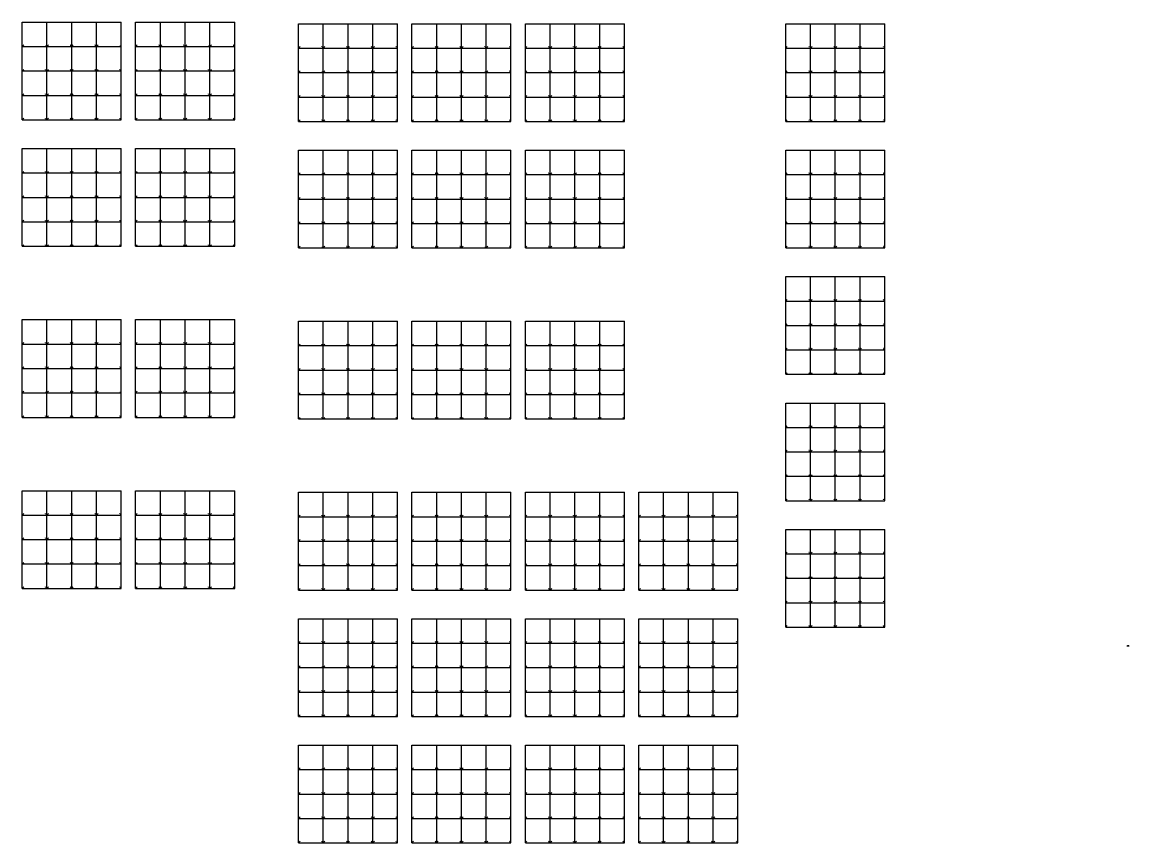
# Model space of a CAD drawing. Header units: inches. Extents: x -2375 to 41574, y 908 to 9099.
# Drawn here: x -2375 to 1789, y 908 to 3998 of the extents above; entities that cross this region are included whole.
import ezdxf

# ---------------------------------------------------------------- set-up
doc = ezdxf.new("R2010")
doc.units = ezdxf.units.IN
doc.header["$LTSCALE"] = 12
doc.header["$MEASUREMENT"] = 0
doc.linetypes.add('HIDDEN2', pattern=[0.1875, 0.125, -0.0625])
doc.layers.get('0').update_dxf_attribs({"linetype": 'CONTINUOUS'})
doc.layers.add('S-ANNO-GRID-NONPLOT', color=251, linetype='CONTINUOUS', plot=False)
doc.layers.add('S-CONC', color=4, linetype='CONTINUOUS')
doc.layers.add('S-WOOD', color=3, linetype='CONTINUOUS')

# ---------------------------------------------------------------- blocks, each defined once
blk = doc.blocks.new('Se_24x36_STARTERS_GRID')
for p, q in [((-372.8, 276), (-279.6, 276)), ((-372.8, 184), (-372.8, 276)), ((-279.6, -92), (-279.6, 276)), ((-279.6, 276), (-186.4, 276)), ((-186.4, -92), (-186.4, 276)), ((-186.4, 276), (-93.2, 276)), ((-93.2, -92), (-93.2, 276)), ((-93.2, 276), (0, 276)), ((0, 184), (0, 276)), ((-372.8, 184), (-366.8, 190)), ((-372.8, 92), (-372.8, 184)), ((-372.8, 184), (-279.6, 184)), ((-279.6, 184), (-273.6, 190)), ((-279.6, 184), (-186.4, 184)), ((-186.4, 184), (-180.4, 190)), ((-186.4, 184), (-93.2, 184)), ((-93.2, 184), (-87.2, 190)), ((-93.2, 184), (0, 184)), ((0, 92), (0, 184)), ((-372.8, 92), (-366.8, 98)), ((-372.8, 0), (-372.8, 92)), ((-372.8, 92), (-279.6, 92)), ((-279.6, 92), (-273.6, 98)), ((-279.6, 92), (-186.4, 92)), ((-186.4, 92), (-180.4, 98)), ((-186.4, 92), (-93.2, 92)), ((-93.2, 92), (-87.2, 98)), ((-93.2, 92), (0, 92)), ((0, 0), (0, 92)), ((-372.8, 0), (-366.8, 6)), ((-279.6, 0), (-273.6, 6)), ((-186.4, 0), (-180.4, 6)), ((-93.2, 0), (-87.2, 6)), ((-372.8, 0), (-279.6, 0)), ((-372.8, -92), (-372.8, 0)), ((-279.6, 0), (-186.4, 0)), ((-186.4, 0), (-93.2, 0)), ((-93.2, 0), (0, 0)), ((0, -92), (0, 0)), ((-372.8, -92), (-366.8, -86)), ((-372.8, -92), (-279.6, -92)), ((-279.6, -92), (-273.6, -86)), ((-279.6, -92), (-186.4, -92)), ((-186.4, -92), (-180.4, -86)), ((-186.4, -92), (-93.2, -92)), ((-93.2, -92), (-87.2, -86)), ((-93.2, -92), (0, -92))]:
    blk.add_line(p, q)
at = {"linetype": 'HIDDEN2'}
for p, q in [((-279.6, 184), (-285.6, 190)), ((-186.4, 184), (-192.4, 190)), ((-93.2, 184), (-99.2, 190)), ((0, 184), (-6, 190)), ((-279.6, 92), (-285.6, 98)), ((-186.4, 92), (-192.4, 98)), ((-93.2, 92), (-99.2, 98)), ((0, 92), (-6, 98)), ((-279.6, 0), (-285.6, 6)), ((-186.4, 0), (-192.4, 6)), ((-93.2, 0), (-99.2, 6)), ((0, 0), (-6, 6)), ((-279.6, -92), (-285.6, -86)), ((-186.4, -92), (-192.4, -86)), ((-93.2, -92), (-99.2, -86)), ((0, -92), (-6, -86))]:
    blk.add_line(p, q, dxfattribs=at)
blk = doc.blocks.new('PLY-0.5')
at = {"layer": 'S-WOOD'}
h = blk.add_hatch(dxfattribs=at)
h.set_pattern_fill('PLAST', color=1, scale=5, angle=45, style=0)
h.set_pattern_definition([(45, (0, -0.5), (-0.88388, 0.88388), []), (45, (-0.1105, -0.3895), (-0.88388, 0.88388), []), (45, (-0.221, -0.279), (-0.88388, 0.88388), [])])
h.paths.add_polyline_path([(0, -0.5), (5, -0.5), (5, 0), (0, 0)])
at = {"layer": 'S-WOOD', "color": 1}
blk.add_line((0, -0.25), (5, -0.25), dxfattribs=at)
at = {"layer": 'S-WOOD'}
blk.add_lwpolyline([(0, -0.5), (5, -0.5), (5, 0), (0, 0)], close=True, dxfattribs=at)

msp = doc.modelspace()

# ---------------------------------------------------------------- block references
at = {"layer": 'S-ANNO-GRID-NONPLOT'}
for p in [(-2002.4456, 3721.5466), (-1575.6092, 3721.5466), (-962.7728, 3715.5466), (-535.9364, 3715.5466), (-109.1, 3715.5466), (870.5728, 3715.5466), (-2002.4456, 3245.5466), (-1575.6092, 3245.5466), (-962.7728, 3239.5466), (-535.9364, 3239.5466), (-109.1, 3239.5466), (870.5728, 3239.5466), (870.5728, 2763.5466), (-2002.4456, 2601.5466), (-1575.6092, 2601.5466), (-962.7728, 2595.5466), (-535.9364, 2595.5466), (-109.1, 2595.5466), (870.5728, 2287.5466), (-2002.4456, 1957.5466), (-1575.6092, 1957.5466), (-962.7728, 1951.5466), (-535.9364, 1951.5466), (-109.1, 1951.5466), (317.7364, 1951.5466), (870.5728, 1811.5466), (-962.7728, 1475.5466), (-535.9364, 1475.5466), (-109.1, 1475.5466), (317.7364, 1475.5466), (-962.7728, 999.5466), (-535.9364, 999.5466), (-109.1, 999.5466), (317.7364, 999.5466)]:
    msp.add_blockref('Se_24x36_STARTERS_GRID', p, dxfattribs=at)
at = {"layer": 'S-CONC'}
msp.add_blockref('PLY-0.5', (1783.8136, 1649.7744), dxfattribs=at)

doc.saveas('drawing.dxf')
